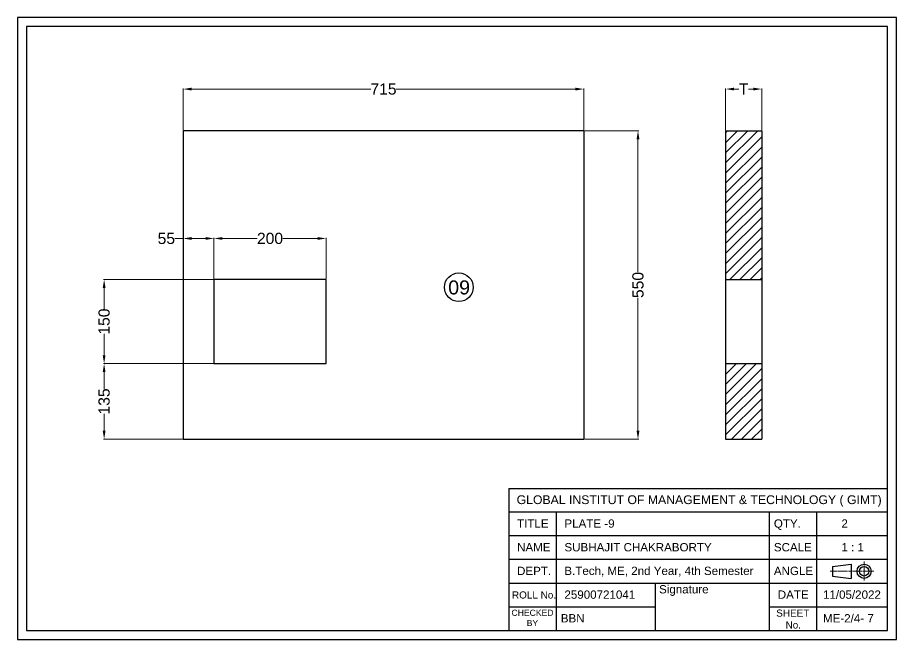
# Model space of a CAD drawing. Header units: millimetres. Extents: x 215 to 15965, y -6575 to 857.
# Drawn here: x 12238 to 13807, y -6485 to -5376 of the extents above; entities that cross this region are included whole.
import ezdxf

# ---------------------------------------------------------------- set-up
doc = ezdxf.new("R2010")
doc.units = ezdxf.units.MM
doc.linetypes.add('CENTER', pattern=[50.8, 31.75, -6.35, 6.35, -6.35])
doc.styles.get("Standard").update_dxf_attribs({"font": 'arial.ttf'})
doc.dimstyles.new('BIJU SP. D-LINE', dxfattribs={"dimtxt": 6, "dimasz": 5.5, "dimexe": 1.25, "dimexo": 1, "dimtad": 0, "dimdec": 0, "dimdsep": 46, "dimtxsty": 'Standard', "dimcen": 2.5, "dimclrd": 200, "dimclre": 200, "dimclrt": 256, "dimadec": 0, "dimazin": 0, "dimtm": 1e-09, "dimtfac": 1, "dimtdec": 0, "dimtmove": 0, "dimatfit": 3, "dimfxl": 0, "dimlwd": 13, "dimlwe": 13, "dimarcsym": 0})

# ---------------------------------------------------------------- blocks, each defined once
blk = doc.blocks.new('*D579')
at = {"color": 200, "lineweight": 13, "transparency": 16777216}
for p, q in [((12533.8, -5577), (12533.8, -5502.3)), ((12548.8, -5503.6), (12868.6, -5503.6)), ((13233.8, -5503.6), (12914, -5503.6)), ((13248.8, -5577), (13248.8, -5502.3))]:
    blk.add_line(p, q, dxfattribs=at)
at = {"color": 200, "transparency": 16777216}
for points in [[(12548.8, -5501.1), (12548.8, -5506.1), (12533.8, -5503.6)], [(13233.8, -5501.1), (13233.8, -5506.1), (13248.8, -5503.6)]]:
    blk.add_solid(points, dxfattribs=at)
at = {"layer": 'Defpoints', "color": 0, "transparency": 16777216}
for p in [(13248.8, -5503.6), (12533.8, -5578), (13248.8, -5578)]:
    blk.add_point(p, dxfattribs=at)
at = {"transparency": 16777216, "insert": (12891.3, -5503.6), "char_height": 20, "attachment_point": 5}
blk.add_mtext('715', dxfattribs=at)
blk = doc.blocks.new('*D580')
at = {"color": 200, "lineweight": 13, "transparency": 16777216}
for p, q in [((13249.8, -5578), (13346.7, -5578)), ((13345.4, -5593), (13345.4, -5830.3)), ((13345.4, -6113), (13345.4, -5875.7)), ((13249.8, -6128), (13346.7, -6128))]:
    blk.add_line(p, q, dxfattribs=at)
at = {"color": 200, "transparency": 16777216}
for points in [[(13342.9, -5593), (13347.9, -5593), (13345.4, -5578)], [(13342.9, -6113), (13347.9, -6113), (13345.4, -6128)]]:
    blk.add_solid(points, dxfattribs=at)
at = {"layer": 'Defpoints', "color": 0, "transparency": 16777216}
for p in [(13248.8, -5578), (13248.8, -6128), (13345.4, -6128)]:
    blk.add_point(p, dxfattribs=at)
at = {"transparency": 16777216, "insert": (13345.4, -5853), "char_height": 20, "attachment_point": 5, "rotation": 90}
blk.add_mtext('550', dxfattribs=at)
blk = doc.blocks.new('*D582')
at = {"color": 200, "lineweight": 13, "transparency": 16777216}
for p, q in [((12588.8, -5842.2), (12588.8, -5768.7)), ((12603.8, -5770), (12665.9, -5770)), ((12773.8, -5770), (12711.6, -5770)), ((12788.8, -5842.2), (12788.8, -5768.7))]:
    blk.add_line(p, q, dxfattribs=at)
at = {"color": 200, "transparency": 16777216}
for points in [[(12603.8, -5767.5), (12603.8, -5772.5), (12588.8, -5770)], [(12773.8, -5767.5), (12773.8, -5772.5), (12788.8, -5770)]]:
    blk.add_solid(points, dxfattribs=at)
at = {"layer": 'Defpoints', "color": 0, "transparency": 16777216}
for p in [(12788.8, -5770), (12588.8, -5843.2), (12788.8, -5843.2)]:
    blk.add_point(p, dxfattribs=at)
at = {"transparency": 16777216, "insert": (12688.8, -5770), "char_height": 20, "attachment_point": 5}
blk.add_mtext('200', dxfattribs=at)
blk = doc.blocks.new('*D583')
at = {"color": 200, "lineweight": 13, "transparency": 16777216}
for p, q in [((12587.8, -5843.2), (12391.5, -5843.2)), ((12392.8, -5858.2), (12392.8, -5896.4)), ((12392.8, -5978.2), (12392.8, -5939.9)), ((12587.8, -5993.2), (12391.5, -5993.2))]:
    blk.add_line(p, q, dxfattribs=at)
at = {"color": 200, "transparency": 16777216}
for points in [[(12390.3, -5858.2), (12395.3, -5858.2), (12392.8, -5843.2)], [(12390.3, -5978.2), (12395.3, -5978.2), (12392.8, -5993.2)]]:
    blk.add_solid(points, dxfattribs=at)
at = {"layer": 'Defpoints', "color": 0, "transparency": 16777216}
for p in [(12588.8, -5843.2), (12392.8, -5993.2), (12588.8, -5993.2)]:
    blk.add_point(p, dxfattribs=at)
at = {"transparency": 16777216, "insert": (12392.8, -5918.2), "char_height": 20, "attachment_point": 5, "rotation": 90}
blk.add_mtext('150', dxfattribs=at)
blk = doc.blocks.new('*D581')
at = {"color": 200, "lineweight": 13, "transparency": 16777216}
for p, q in [((12587.8, -5993.2), (12391.5, -5993.2)), ((12392.8, -6008.2), (12392.8, -6038.7)), ((12392.8, -6113), (12392.8, -6082.5)), ((12532.8, -6128), (12391.5, -6128))]:
    blk.add_line(p, q, dxfattribs=at)
at = {"color": 200, "transparency": 16777216}
for points in [[(12390.3, -6008.2), (12395.3, -6008.2), (12392.8, -5993.2)], [(12390.3, -6113), (12395.3, -6113), (12392.8, -6128)]]:
    blk.add_solid(points, dxfattribs=at)
at = {"layer": 'Defpoints', "color": 0, "transparency": 16777216}
for p in [(12588.8, -5993.2), (12392.8, -6128), (12533.8, -6128)]:
    blk.add_point(p, dxfattribs=at)
at = {"transparency": 16777216, "insert": (12392.8, -6060.6), "char_height": 20, "attachment_point": 5, "rotation": 90}
blk.add_mtext('135', dxfattribs=at)
blk = doc.blocks.new('*D584')
at = {"color": 200, "lineweight": 13, "transparency": 16777216}
for p, q in [((13501.7, -5577), (13501.7, -5502.3)), ((13516.7, -5503.6), (13525.3, -5503.6)), ((13551.1, -5503.6), (13542.4, -5503.6)), ((13566.1, -5577), (13566.1, -5502.3))]:
    blk.add_line(p, q, dxfattribs=at)
at = {"color": 200, "transparency": 16777216}
for points in [[(13516.7, -5501.1), (13516.7, -5506.1), (13501.7, -5503.6)], [(13551.1, -5501.1), (13551.1, -5506.1), (13566.1, -5503.6)]]:
    blk.add_solid(points, dxfattribs=at)
at = {"layer": 'Defpoints', "color": 0, "transparency": 16777216}
for p in [(13566.1, -5503.6), (13501.7, -5578), (13566.1, -5578)]:
    blk.add_point(p, dxfattribs=at)
at = {"transparency": 16777216, "insert": (13533.9, -5503.6), "char_height": 20, "attachment_point": 5}
blk.add_mtext('T', dxfattribs=at)
blk = doc.blocks.new('A$C77842E28')
for p, q in [((664, 204), (664, 12)), ((664, 204), (1176, 204)), ((1176, 12), (1176, 204)), ((1176, 172), (664, 172)), ((728, 172), (728, 12)), ((1016, 172), (1016, 12)), ((1080, 172), (1080, 12)), ((1176, 140), (664, 140)), ((1176, 108), (664, 108)), ((1101.4, 98.4), (1127, 101.6)), ((1101.4, 98.4), (1101.4, 85.6)), ((1127, 101.6), (1127, 82.4)), ((1101.4, 85.6), (1127, 82.4)), ((664, 76), (1176, 76)), ((862.1, 12), (862.1, 76)), ((664, 44), (862.1, 44)), ((1016, 44), (1176, 44)), ((664, 12), (1176, 12))]:
    blk.add_line(p, q)
at = {"color": 6, "linetype": 'CENTER', "lineweight": 13, "ltscale": 0.1}
for p, q in [((1144.3, 105), (1144.3, 79)), ((1098.5, 92), (1157.8, 92))]:
    blk.add_line(p, q, dxfattribs=at)
at = {"color": 0}
for points in [[(1188, 0), (1188, 840), (0, 840), (0, 0)], [(1176, 12), (1176, 828), (12, 828), (12, 12)]]:
    blk.add_lwpolyline(points, close=True, dxfattribs=at)
for radius in [9.6, 6.4]:
    blk.add_circle((1144.3, 92), radius)
at = {"attachment_point": 1}
for s, width, insert, char_height in [('GLOBAL INSTITUT OF MANAGEMENT & TECHNOLOGY ( GIMT)', 597.904, (674.6, 194.6), 11.84), ('TITLE', 160, (675.2, 162.1), 11.2), ('PLATE -9', 95.926, (739.2, 162.1), 11.2), ('QTY.', 160, (1022.3, 162.1), 11.2), ('2', 160, (1113.6, 162.1), 11.2), ('NAME', 160, (675.2, 130.1), 11.2), ('SUBHAJIT CHAKRABORTY', 471.098, (739.2, 130.1), 11.2), ('SCALE', 160, (1022.3, 130.1), 11.2), ('1 : 1', 160, (1113.6, 130.1), 11.2), ('DEPT.', 160, (675.2, 98.1), 11.2), ('B.Tech, ME, 2nd Year, 4th Semester ', 499.147, (739.1, 98.2), 11.2), ('ANGLE', 160, (1022.3, 98.1), 11.2), ('Signature ', 160, (867.1, 73.3), 11.2), ('ROLL No.', 160, (668.3, 64.8), 9.6), ('25900721041', 160, (739.2, 66.1), 11.2), ('DATE', 160, (1027.6, 66.1), 11.2), ('11/05/2022', 160, (1088.7, 66.1), 11.2), ('\\pi-17.774;CHECKED\\P\\pi2.7621;BY', 20.087, (685.4, 40.1), 8.32), ('\\pi-14.14871,t110.65129;SHEET \\P\\pi-1.56917,t123.23083;No.', 15.544, (1039.7, 40.3), 9.6), ('BBN', 160, (734.3, 34.1), 11.2), ('ME-2/4- 7', 160, (1088.7, 34.1), 11.2)]:
    blk.add_mtext_dynamic_manual_height_columns(s, width=width, gutter_width=12.5, heights=[0], dxfattribs=dict(at, insert=insert, char_height=char_height))
blk = doc.blocks.new('*D639')
at = {"color": 200, "lineweight": 13, "transparency": 16777216}
for p, q in [((12533.8, -5770), (12518.8, -5770)), ((12533.8, -5780.2), (12533.8, -5768.7)), ((12573.8, -5770), (12548.8, -5770)), ((12588.8, -5842.2), (12588.8, -5768.7))]:
    blk.add_line(p, q, dxfattribs=at)
at = {"color": 200, "transparency": 16777216}
for points in [[(12548.8, -5767.5), (12548.8, -5772.5), (12533.8, -5770)], [(12573.8, -5767.5), (12573.8, -5772.5), (12588.8, -5770)]]:
    blk.add_solid(points, dxfattribs=at)
at = {"layer": 'Defpoints', "color": 0, "transparency": 16777216}
for p in [(12533.8, -5770), (12533.8, -5781.2), (12588.8, -5843.2)]:
    blk.add_point(p, dxfattribs=at)
at = {"transparency": 16777216, "insert": (12503.8, -5770), "char_height": 20, "attachment_point": 5}
blk.add_mtext('55', dxfattribs=at)

msp = doc.modelspace()

# ---------------------------------------------------------------- hatches: boundary and pattern name
at = {"true_color": 0x58ba48}
h = msp.add_hatch(dxfattribs=at)
h.set_pattern_fill('ANSI31', color=85, scale=4)
h.set_pattern_definition([(45, (1912.97, 0), (-8.980256, 8.980256), [])])
h.paths.add_polyline_path([(13566.1, -5843.2), (13566.1, -5578), (13501.7, -5578), (13501.7, -5843.2)])
h.paths.add_polyline_path([(13566.1, -6128), (13566.1, -5993.2), (13501.7, -5993.2), (13501.7, -6128)])

# ---------------------------------------------------------------- linework, layer by layer
for p, q in [((13248.8, -5578), (12533.8, -5578)), ((12533.8, -5578), (12533.8, -6128)), ((13248.8, -5578), (13248.8, -6128)), ((13501.7, -5578), (13566.1, -5578)), ((13501.7, -5578), (13501.7, -6128)), ((13566.1, -5578), (13566.1, -6128)), ((12588.8, -5843.2), (12588.8, -5993.2)), ((12788.8, -5843.2), (12588.8, -5843.2)), ((12788.8, -5993.2), (12788.8, -5843.2)), ((13501.7, -5843.2), (13566.1, -5843.2)), ((12588.8, -5993.2), (12788.8, -5993.2)), ((13501.7, -5993.2), (13566.1, -5993.2)), ((12533.8, -6128), (13248.8, -6128)), ((13501.7, -6128), (13566.1, -6128))]:
    msp.add_line(p, q)
msp.add_circle((13025.7, -5857), 25.6)

# ---------------------------------------------------------------- block references
at = {"xscale": 1.32, "yscale": 1.32, "zscale": 1.32}
msp.add_blockref('A$C77842E28', (12238.4, -6484.9), dxfattribs=at)

# ---------------------------------------------------------------- texts
at = {"insert": (13006.8, -5844.8), "char_height": 25, "attachment_point": 1}
msp.add_mtext_dynamic_manual_height_columns('09', width=42.736, gutter_width=12.5, heights=[0], dxfattribs=at)

# ---------------------------------------------------------------- dimensions: what is measured, and where the dimension line sits
for base, p1, p2, picture, middle in [((13248.8, -5503.6), (12533.8, -5578), (13248.8, -5578), '*D579', (12891.3, -5503.6)), ((12533.8, -5770), (12588.8, -5843.2), (12533.8, -5781.2), '*D639', (12503.8, -5770)), ((12788.8, -5770), (12588.8, -5843.2), (12788.8, -5843.2), '*D582', (12688.8, -5770))]:
    dim = msp.add_linear_dim(base=base, p1=p1, p2=p2, dimstyle='BIJU SP. D-LINE', override={"dimtxt": 20, "dimasz": 15})
    dim.commit()
    dim.dimension.update_dxf_attribs({"geometry": picture, "text_midpoint": middle})
dim = msp.add_linear_dim(base=(13566.1, -5503.6), p1=(13501.7, -5578), p2=(13566.1, -5578), text='T', dimstyle='BIJU SP. D-LINE', override={"dimtxt": 20, "dimasz": 15})
dim.commit()
dim.dimension.update_dxf_attribs({"geometry": '*D584', "text_midpoint": (13533.9, -5503.6)})
for base, p1, p2, picture, middle in [((13345.4, -6128), (13248.8, -5578), (13248.8, -6128), '*D580', (13345.4, -5853)), ((12392.8, -5993.2), (12588.8, -5843.2), (12588.8, -5993.2), '*D583', (12392.8, -5918.2)), ((12392.8, -6128), (12588.8, -5993.2), (12533.8, -6128), '*D581', (12392.8, -6060.6))]:
    dim = msp.add_linear_dim(base=base, p1=p1, p2=p2, angle=90, dimstyle='BIJU SP. D-LINE', override={"dimtxt": 20, "dimasz": 15})
    dim.commit()
    dim.dimension.update_dxf_attribs({"geometry": picture, "text_midpoint": middle})

doc.saveas('drawing.dxf')
